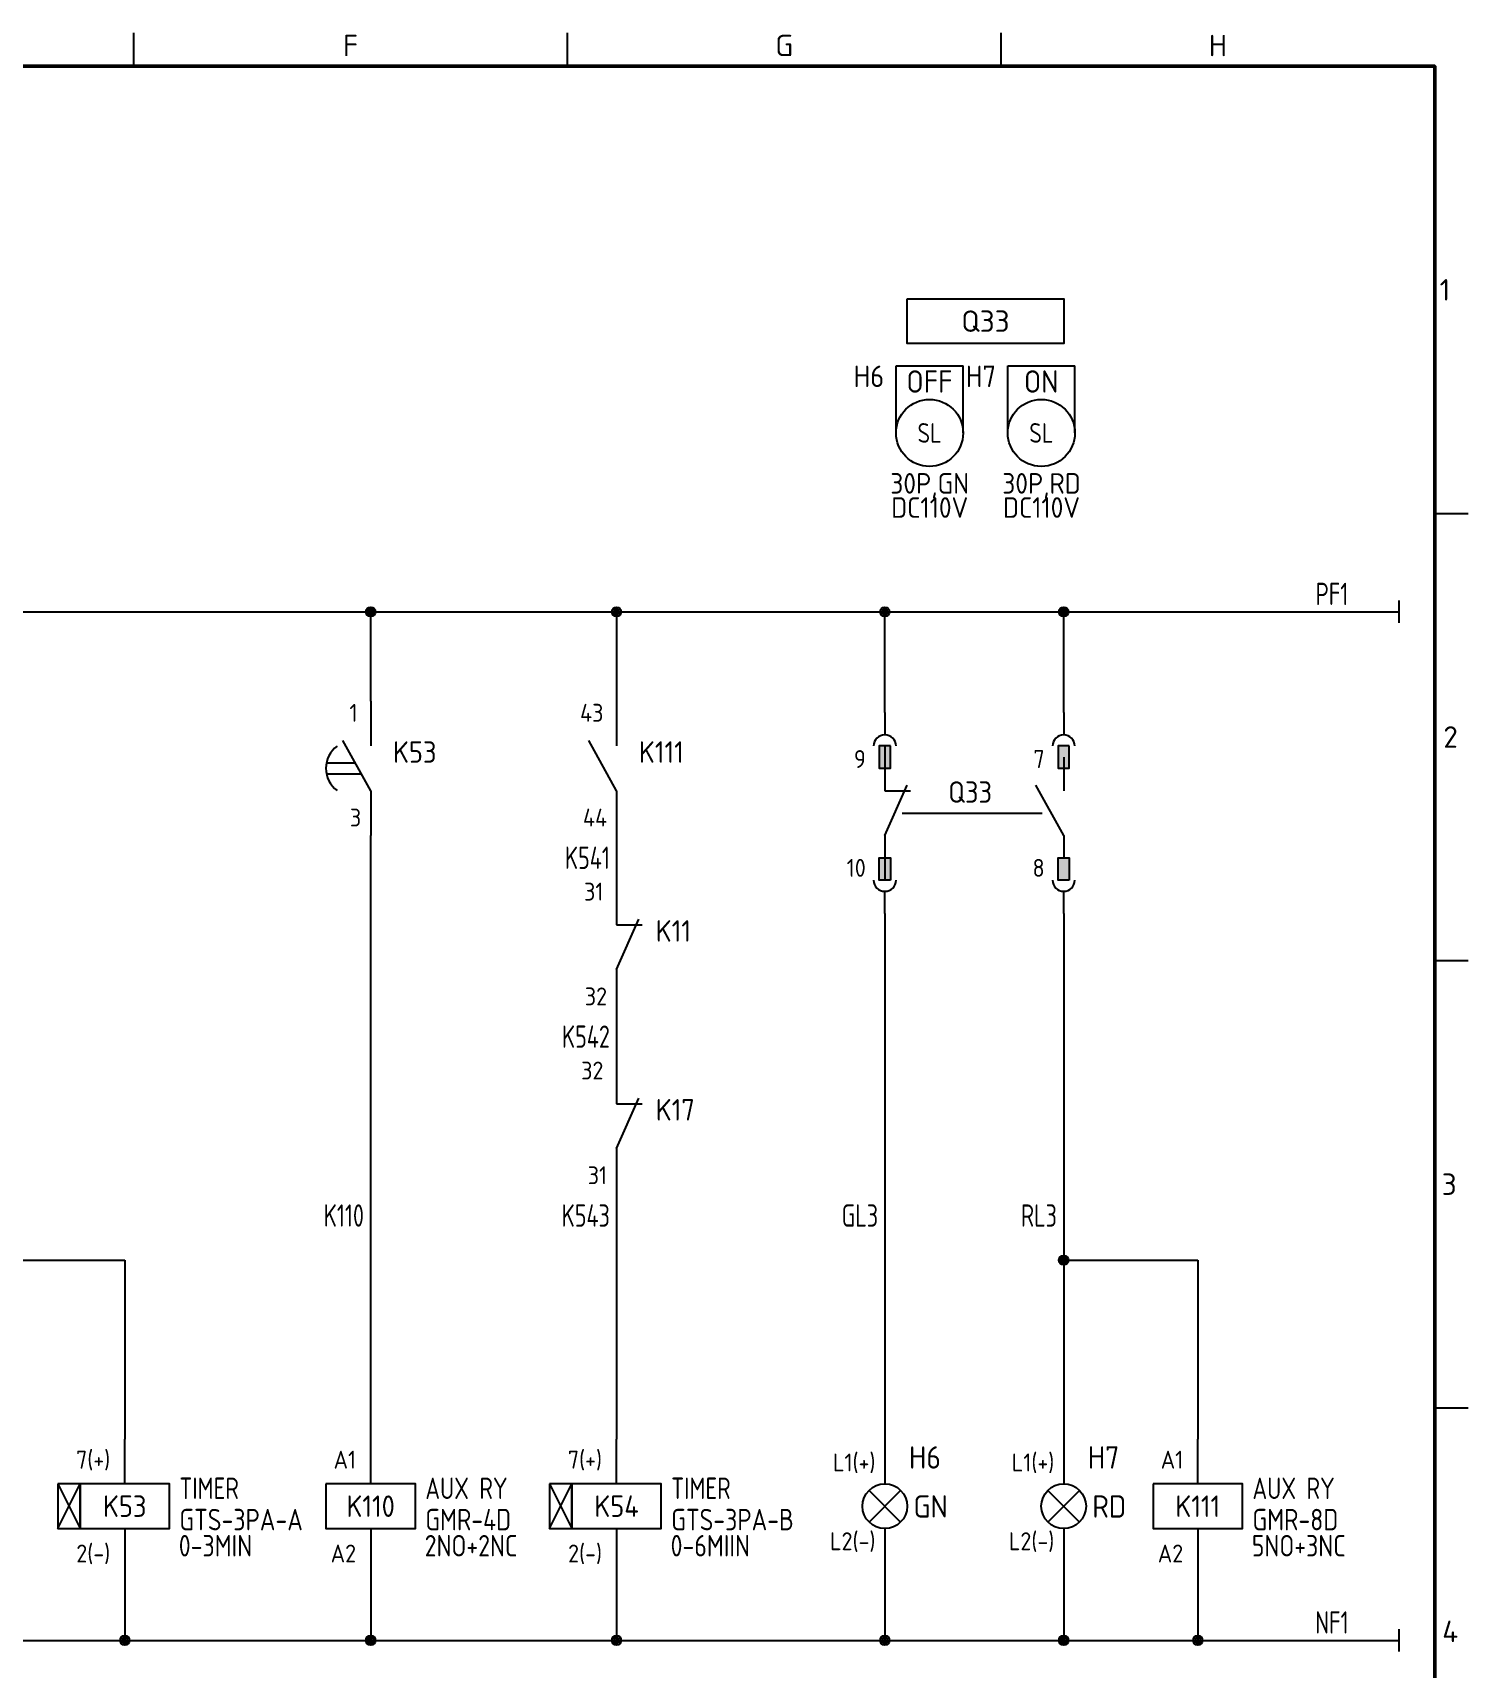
# Model space of a CAD drawing. Header units: millimetres. Extents: x 0 to 556, y 1 to 306.
# Drawn here: x 247.2 to 407.8, y 104.4 to 287.2 of the extents above; entities that cross this region are included whole.
import ezdxf
from ezdxf.enums import TextEntityAlignment as Align

# ---------------------------------------------------------------- set-up
doc = ezdxf.new("R2010")
doc.units = ezdxf.units.MM
for name, color, linetype in [('LINK', 7, 'Continuous'), ('MISC', 7, 'Continuous'), ('Sheet Line', 3, 'Continuous'), ('Sheet Text', 2, 'Continuous'), ('SYMS', 7, 'Continuous'), ('TAGS', 7, 'Continuous'), ('TERMS', 7, 'Continuous'), ('WIRE_YELLOW', 2, 'Continuous'), ('WIREFIXED', 7, 'Continuous')]:
    doc.layers.add(name, color=color, linetype=linetype)
doc.layers.add('Sheet Out Line', color=2, linetype='Continuous', lineweight=50)
doc.styles.add('WD', font='ISOCP2.shx')
doc.styles.add('WD_IEC', font='ISOCP2.shx', dxfattribs={"width": 1.1, "height": 2.4, "bigfont": 'whgtxt.shx'})
pattern_1 = [(45, (123.85557, 95.69532), (-0.1122532, 0.1122532), [])]

# ---------------------------------------------------------------- blocks, each defined once
blk = doc.blocks.new('LSSA3')
h = blk.add_hatch()
h.set_pattern_fill('ANSI31', color=256, scale=0.05, style=0)
h.set_pattern_definition(pattern_1)
h.paths.add_polyline_path([(345.99, 108.51), (346.14, 108.51)], flags=17)
edge = h.paths.add_edge_path(flags=17)
edge.add_line((345.83, 108.51), (345.99, 108.51))
edge.add_line((345.83, 108.51), (345.99, 108.51))
at = {"layer": 'Sheet Line'}
for p, q in [((258.5, 283.5), (258.5, 287.25)), ((307, 283.5), (307, 287.25)), ((355.5, 283.5), (355.5, 287.25)), ((404, 233.5), (407.75, 233.5)), ((404, 183.5), (407.75, 183.5)), ((404, 133.5), (407.75, 133.5))]:
    blk.add_line(p, q, dxfattribs=at)
at = {"layer": 'Sheet Out Line'}
blk.add_lwpolyline([(16, 6.5), (404, 6.5), (404, 283.5), (16, 283.5)], close=True, dxfattribs=at)
at = {"style": 'WD_IEC', "width": 1.1}
for tag, height, p in [('DESC4', 2.4, (57.5, 39.5)), ('CUSTOMERS31', 3.8, (219, 38)), ('TITLE1', 3.6, (333, 37.5)), ('CUSTOMERS21', 3.8, (219, 35.25)), ('DESC3', 2.4, (57.5, 33.5)), ('CUSTOMERS32', 3.8, (219, 32.5)), ('TITLE2', 3.6, (333, 32.5)), ('CUSTOMERS22', 3.8, (219, 29.75)), ('TITLE3', 3.6, (333, 27.5)), ('RN', 3.5, (398, 28.75)), ('DESC2', 2.4, (57.5, 27.5)), ('CUSTOMERS33', 3.8, (219, 27)), ('DESC1', 2.4, (57.5, 21.5)), ('WORKNO', 3.5, (365.5, 18.5)), ('FILE', 2.4, (314, 18.5)), ('DESC0', 2.4, (57.5, 15.5)), ('SHN', 2.4, (395, 12)), ('TSH', 2.4, (401, 9))]:
    blk.add_attdef(tag, text='', height=height, dxfattribs=at).set_placement(p, align=Align.MIDDLE_CENTER)
at = {"style": 'WD_IEC'}
for tag, p in [('DATE4', (96.5, 39.5)), ('DRWN4', (111.5, 39.5)), ('DSGN4', (126.5, 39.5)), ('CHKD4', (141.5, 39.5)), ('APPD4', (156.5, 39.5)), ('DATE3', (96.5, 33.5)), ('DRWN3', (111.5, 33.5)), ('DSGN3', (126.5, 33.5)), ('CHKD3', (141.5, 33.5)), ('APPD3', (156.5, 33.5)), ('DATE2', (96.5, 27.5)), ('DRWN2', (111.5, 27.5)), ('DSGN2', (126.5, 27.5)), ('CHKD2', (141.5, 27.5)), ('APPD2', (156.5, 27.5)), ('DATE1', (96.5, 21.5)), ('DRWN1', (111.5, 21.5)), ('DSGN1', (126.5, 21.5)), ('CHKD1', (141.5, 21.5)), ('APPD1', (156.5, 21.5)), ('DATE0', (96.5, 15.5)), ('DRWN0', (111.5, 15.5)), ('DSGN0', (126.5, 15.5)), ('CHKD0', (141.5, 15.5)), ('APPD0', (156.5, 15.5))]:
    blk.add_attdef(tag, text='', height=2.4, dxfattribs=at).set_placement(p, align=Align.MIDDLE_CENTER)
at = {"style": 'WD_IEC', "width": 1.1}
for tag, p in [('DWG1ST', (345, 10.5)), ('DWGNO', (373.49, 10.5))]:
    blk.add_attdef(tag, text='', height=3.5, dxfattribs=at).set_placement(p, align=Align.MIDDLE_LEFT)
at = {"style": 'WD_IEC', "width": 1.1, "flags": 9}
blk.add_attdef('WD_TB', (0, 0), '', height=2.4, dxfattribs=at)
at = {"layer": 'Sheet Text', "style": 'WD_IEC', "width": 1.1}
for s, p in [('F', (282.75, 284.62)), ('G', (331.25, 284.62)), ('H', (379.75, 284.62))]:
    blk.add_text(s, height=2.4, dxfattribs=at).set_placement(p, align=Align.CENTER)
for s, p in [('1', (405.73, 258.5)), ('2', (406.58, 208.5)), ('3', (406.45, 158.5)), ('4', (406.62, 108.5))]:
    blk.add_text(s, height=2.4, dxfattribs=at).set_placement(p, align=Align.MIDDLE_RIGHT)
blk = doc.blocks.new('WDDOT')
for radius in [0.529, 0.33, 0.164]:
    blk.add_circle((0, 0), radius)
blk = doc.blocks.new('VJ31_TIMER_COIL1')
for p, q in [((0, 2.5), (0, 7.5)), ((-7.5, -2.5), (-5, 2.5)), ((-7.5, 2.5), (-5, -2.5)), ((0, -2.5), (0, -7.5))]:
    blk.add_line(p, q)
for points in [[(-7.5, 2.5), (-7.5, -2.5), (-5, -2.5), (-5, 2.5)], [(-5, 2.5), (-5, -2.5), (5, -2.5), (5, 2.5)]]:
    blk.add_lwpolyline(points, close=True)
at = {"flags": 1}
for tag, p, height, style in [('X2TERM01', (0, 7.5), 0.08, 'WD'), ('X4LINK', (-7.5, 0), 0.32, 'WD_IEC'), ('INST', (1.91, -4.61), 1, 'WD'), ('LOC', (1.75, -5.81), 1, 'WD'), ('CAT', (1.81, -7.11), 1, 'WD'), ('X8TERM02', (0, -7.5), 0.08, 'WD'), ('MFG', (1.68, -9.67), 1, 'WD'), ('FAMILY', (1.87, -8.35), 1, 'WD'), ('ASSYCODE', (1.66, -10.93), 1, 'WD'), ('WDTAGALT', (1.66, -12.18), 1, 'WD')]:
    blk.add_attdef(tag, p, '', height=height, dxfattribs=dict(at, style=style))
at = {"style": 'WD_IEC'}
for tag, p in [('TERM01', (-1.63, 4.2)), ('TERM02', (-1.63, -6.29))]:
    blk.add_attdef(tag, text='', height=2, dxfattribs=at).set_placement(p, align=Align.RIGHT)
for tag, p, width in [('RATING12', (6.11, 0.8), 0.85), ('RATING11', (6.11, -2.7), 0.9), ('TEXT1', (6.04, -5.62), 0.9)]:
    blk.add_attdef(tag, p, '', height=2.4, dxfattribs=dict(at, width=width))
blk.add_attdef('TAG1', text='', height=2.4, dxfattribs=at).set_placement((0, 0), align=Align.MIDDLE_CENTER)
at = {"style": 'WD_IEC', "width": 0.9, "flags": 1}
blk.add_attdef('X1LINK', (5, 0), '', height=0.32, dxfattribs=at)
at = {"lineweight": 9, "style": 'WD_IEC'}
for tag, p in [('NO', (-5.5, -16.5)), ('NC', (-5.5, -20))]:
    blk.add_attdef(tag, text='', height=2.5, dxfattribs=at).set_placement(p, align=Align.TOP_RIGHT)
for tag, p in [('XREFNO', (-4, -16.5)), ('XREFNC', (-4, -20))]:
    blk.add_attdef(tag, text='', height=2.5, dxfattribs=at).set_placement(p, align=Align.TOP_LEFT)
blk = doc.blocks.new('VJ11_AUXRY_Q1')
for p, q in [((0, 2.5), (0, 7.5)), ((0, -2.5), (0, -7.5))]:
    blk.add_line(p, q)
blk.add_lwpolyline([(-5, 2.5), (-5, -2.5), (5, -2.5), (5, 2.5)], close=True)
at = {"style": 'WD_IEC', "flags": 1}
for tag, p, height in [('X2TERM01', (0, 7.5), 0.32), ('X4LINK', (-5, 0), 0.32), ('X1LINK', (5, 0), 0.32), ('INST', (2.17, -4.46), 1), ('LOC', (2.14, -5.76), 1), ('X8TERM02', (0, -7.5), 0.32), ('FAMILY', (2.27, -7.15), 1), ('CAT', (2.31, -9.98), 1), ('MFG', (2.34, -8.68), 1), ('ASSYCODE', (2.25, -11.11), 1), ('WDTAGALT', (2.25, -12.35), 1), ('PEER_PINLIST', (2.25, -13.65), 1)]:
    blk.add_attdef(tag, p, '', height=height, dxfattribs=at)
at = {"style": 'WD_IEC'}
for tag, p in [('TERM01', (-1.63, 4.2)), ('TERM02', (-1.63, -6.29))]:
    blk.add_attdef(tag, text='', height=2, dxfattribs=at).set_placement(p, align=Align.RIGHT)
for tag, p, width in [('RATING12', (6.11, 0.8), 0.85), ('RATING11', (6.11, -2.7), 0.9), ('RATING1', (6.04, -5.62), 0.9)]:
    blk.add_attdef(tag, p, '', height=2.4, dxfattribs=dict(at, width=width))
blk.add_attdef('TAG1', text='', height=2.4, dxfattribs=at).set_placement((0, 0), align=Align.MIDDLE_CENTER)
at = {"lineweight": 9, "style": 'WD_IEC'}
for tag, p in [('NO', (-5.5, -16.5)), ('NC', (-5.5, -20))]:
    blk.add_attdef(tag, text='', height=2.5, dxfattribs=at).set_placement(p, align=Align.TOP_RIGHT)
for tag, p in [('XREFNO', (-4, -16.5)), ('XREFNC', (-4, -20))]:
    blk.add_attdef(tag, text='', height=2.5, dxfattribs=at).set_placement(p, align=Align.TOP_LEFT)
blk = doc.blocks.new('VPA2_PBLGREEN')
for p, q in [((0, 7.5), (0, 2.5)), ((-1.77, -1.77), (1.77, 1.77)), ((1.77, -1.77), (-1.77, 1.77)), ((0, -2.5), (0, -7.5))]:
    blk.add_line(p, q)
blk.add_circle((0, 0), 2.5)
at = {"style": 'WD_IEC', "flags": 1}
for tag, p, height in [('INST', (1.67, 9.33), 1), ('LOC', (1.73, 8.15), 1), ('X2TERM01', (0, 7.5), 0.32), ('X4LINK', (-3, 0), 0.32), ('X1LINK', (3, 0), 0.32), ('FAMILY', (1, -5.91), 1), ('X8TERM02', (0, -7.5), 0.32)]:
    blk.add_attdef(tag, p, '', height=height, dxfattribs=at)
at = {"style": 'WD_IEC'}
for tag, p in [('TERM01', (-1.05, 3.89)), ('TERM02', (-1.05, -4.92))]:
    blk.add_attdef(tag, text='', height=2, dxfattribs=at).set_placement(p, align=Align.RIGHT)
for tag, p in [('TAG2', (2.7, 5.45)), ('COLOR', (3.2, -0.03))]:
    blk.add_attdef(tag, text='', height=2.5, dxfattribs=at).set_placement(p, align=Align.MIDDLE_LEFT)
at = {"style": 'WD_IEC', "flags": 1}
for tag, height, p in [('XREF', 2, (3.01, 2.8)), ('PIN_LIST', 1.6, (3.12, -3.72))]:
    blk.add_attdef(tag, text='', height=height, dxfattribs=at).set_placement(p, align=Align.MIDDLE_LEFT)
blk = doc.blocks.new('VPA2_PBLRED')
for p, q in [((0, 7.5), (0, 2.5)), ((-1.77, -1.77), (1.77, 1.77)), ((1.77, -1.77), (-1.77, 1.77)), ((0, -2.5), (0, -7.5))]:
    blk.add_line(p, q)
blk.add_circle((0, 0), 2.5)
at = {"style": 'WD_IEC', "flags": 1}
for tag, p, height in [('INST', (1.67, 9.33), 1), ('LOC', (1.73, 8.15), 1), ('X2TERM01', (0, 7.5), 0.32), ('X4LINK', (-3, 0), 0.32), ('X1LINK', (3, 0), 0.32), ('FAMILY', (1, -5.91), 1), ('X8TERM02', (0, -7.5), 0.32)]:
    blk.add_attdef(tag, p, '', height=height, dxfattribs=at)
at = {"style": 'WD_IEC'}
for tag, p in [('TERM01', (-1.05, 3.89)), ('TERM02', (-1.05, -4.92))]:
    blk.add_attdef(tag, text='', height=2, dxfattribs=at).set_placement(p, align=Align.RIGHT)
for tag, p in [('TAG2', (2.7, 5.45)), ('COLOR', (3.2, -0.03))]:
    blk.add_attdef(tag, text='', height=2.5, dxfattribs=at).set_placement(p, align=Align.MIDDLE_LEFT)
at = {"style": 'WD_IEC', "flags": 1}
for tag, height, p in [('XREF', 2, (3.01, 2.8)), ('PIN_LIST', 1.6, (3.12, -3.72))]:
    blk.add_attdef(tag, text='', height=height, dxfattribs=at).set_placement(p, align=Align.MIDDLE_LEFT)
blk = doc.blocks.new('VA122_AUXCONTACT')
for p, q in [((0, 11.25), (0, 8.75)), ((0, 7.5), (0, 2.5)), ((0, -2.5), (2.5, 3.12)), ((0, 2.5), (2.87, 2.5)), ((0, -2.5), (0, -7.5)), ((0, -11.25), (0, -8.75))]:
    blk.add_line(p, q)
for points in [[(0.62, 7.5), (-0.62, 7.5), (-0.62, 5), (0.62, 5)], [(0.62, -7.5), (-0.62, -7.5), (-0.62, -5), (0.62, -5)]]:
    blk.add_lwpolyline(points, close=True)
for centre, start, end in [((0, 7.5), 0, 180), ((0, -7.5), 180, 0)]:
    blk.add_arc(centre, 1.25, start, end)
for points in [[(0.62, 5), (0.62, 7.5), (-0.62, 5), (-0.62, 7.5)], [(0.62, -5), (0.62, -7.5), (-0.62, -5), (-0.62, -7.5)]]:
    blk.add_solid(points)
at = {"flags": 1}
for tag, p, height, style in [('X2TERM01', (0, 11.25), 0.08, 'WD'), ('X4LINK', (-0.55, 0), 0.32, 'WD_IEC'), ('X1LINK', (1.92, 0), 0.32, 'WD_IEC'), ('X8TERM02', (0, -11.25), 0.08, 'WD')]:
    blk.add_attdef(tag, p, '', height=height, dxfattribs=dict(at, style=style))
at = {"style": 'WD_IEC'}
for tag, p in [('TERM01', (-2.13, 5.04)), ('TERM02', (-2.13, -7.13))]:
    blk.add_attdef(tag, text='', height=2, dxfattribs=at).set_placement(p, align=Align.RIGHT)
for tag, p in [('TAG2', (3.23, 5.46)), ('TEXT1', (3.23, 1.42)), ('TEXT2', (3.23, -1.5))]:
    blk.add_attdef(tag, text='', height=2.4, dxfattribs=at).set_placement(p, align=Align.MIDDLE_LEFT)
at = {"style": 'WD_IEC', "flags": 1}
blk.add_attdef('XREF', text='', height=1.8, dxfattribs=at).set_placement((3.23, -3.96), align=Align.MIDDLE_LEFT)
for tag, p in [('INST', (-2.37, -9.97)), ('LOC', (-2.4, -11.27)), ('FAMILY', (-2.27, -12.66)), ('CONTACT', (-2.27, -14))]:
    blk.add_attdef(tag, text='', height=1, dxfattribs=at).set_placement(p, align=Align.RIGHT)
blk = doc.blocks.new('VA121_AUXCONTACT')
for p, q in [((0, 11.25), (0, 8.75)), ((0, 6.25), (0, 2.5)), ((0, -2.5), (-3.12, 3.12)), ((0, -2.5), (0, -5)), ((0, -11.25), (0, -8.75))]:
    blk.add_line(p, q)
for points in [[(0.62, 7.5), (-0.62, 7.5), (-0.62, 5), (0.62, 5)], [(0.62, -7.5), (-0.62, -7.5), (-0.62, -5), (0.62, -5)]]:
    blk.add_lwpolyline(points, close=True)
for centre, start, end in [((0, 7.5), 0, 180), ((0, -7.5), 180, 0)]:
    blk.add_arc(centre, 1.25, start, end)
for points in [[(0.62, 5), (0.62, 7.5), (-0.62, 5), (-0.62, 7.5)], [(0.62, -5), (0.62, -7.5), (-0.62, -5), (-0.62, -7.5)]]:
    blk.add_solid(points)
at = {"flags": 1}
for tag, p, height, style in [('X2TERM01', (0, 11.25), 0.08, 'WD'), ('X4LINK', (-2.42, 0), 0.32, 'WD_IEC'), ('X1LINK', (0, 0), 0.32, 'WD_IEC'), ('X8TERM02', (0, -11.25), 0.08, 'WD')]:
    blk.add_attdef(tag, p, '', height=height, dxfattribs=dict(at, style=style))
at = {"style": 'WD_IEC'}
for tag, p in [('TERM01', (-2.13, 5.04)), ('TERM02', (-2.13, -7.13))]:
    blk.add_attdef(tag, text='', height=2, dxfattribs=at).set_placement(p, align=Align.RIGHT)
for tag, p in [('TAG2', (2.69, 5.46)), ('TEXT1', (2.69, 1.42)), ('TEXT2', (2.69, -1.5))]:
    blk.add_attdef(tag, text='', height=2.4, dxfattribs=at).set_placement(p, align=Align.MIDDLE_LEFT)
at = {"style": 'WD_IEC', "flags": 1}
blk.add_attdef('XREF', text='', height=1.8, dxfattribs=at).set_placement((2.69, -3.96), align=Align.MIDDLE_LEFT)
for tag, p in [('INST', (-2.37, -9.97)), ('LOC', (-2.4, -11.27)), ('FAMILY', (-2.27, -12.66)), ('CONTACT', (-2.27, -14))]:
    blk.add_attdef(tag, text='', height=1, dxfattribs=at).set_placement(p, align=Align.RIGHT)
blk = doc.blocks.new('WD_WNV')
at = {"linetype": 'Continuous', "style": 'WD_IEC', "width": 0.8}
blk.add_attdef('WIRENO', text='', height=2.5, rotation=90, dxfattribs=at).set_placement((-0.75, 0), align=Align.CENTER)
at = {"style": 'WD_IEC', "flags": 1}
for tag, p in [('W08USER', (-1, 0.375)), ('W04USER', (-1, 0.875)), ('W05USER', (-1, 0.75)), ('W09USER', (-1, 0.25)), ('W03USER', (-1, 1)), ('W06USER', (-1, 0.625)), ('W07USER', (-1, 0.5)), ('W02USER', (-1, 1.125)), ('W01USER', (-1, 1.25)), ('W10USER', (-1, 0.125))]:
    blk.add_attdef(tag, text='', height=0.08, dxfattribs=at).set_placement(p, align=Align.CENTER)
blk = doc.blocks.new('VB421_AUXCONTACT1')
for p, q in [((0, 7.5), (0, 2.5)), ((0, -2.5), (-3.12, 3.12)), ((0, -2.5), (0, -7.5))]:
    blk.add_line(p, q)
at = {"style": 'WD_IEC', "flags": 1}
for tag, p, height in [('X2TERM01', (0, 7.5), 0.34), ('X4LINK', (-2.75, 0), 0.32), ('X1LINK', (0, 0), 0.34), ('X8TERM02', (0, -7.5), 0.34)]:
    blk.add_attdef(tag, p, '', height=height, dxfattribs=at)
at = {"linetype": 'Continuous', "style": 'WD_IEC'}
for tag, p in [('TERM01', (-1.47, 5.21)), ('TERM02', (-1.06, -6.5))]:
    blk.add_attdef(tag, text='', height=2, dxfattribs=at).set_placement(p, align=Align.RIGHT)
at = {"style": 'WD_IEC'}
for tag, p in [('TAG2', (2.5, 0.62)), ('TEXT1', (2.5, -2.89)), ('TEXT2', (2.5, -6.09))]:
    blk.add_attdef(tag, p, '', height=2.4, dxfattribs=at)
for tag, p in [('INST', (-2.43, -9.12)), ('LOC', (-2.58, -10.73))]:
    blk.add_attdef(tag, text='', height=1, dxfattribs=at).set_placement(p, align=Align.RIGHT)
at = {"style": 'WD_IEC', "flags": 1}
for tag, p in [('FAMILY', (-2.53, -13.64)), ('XREF', (-2.58, -12.19)), ('CONTACT', (-2.6, -15.24))]:
    blk.add_attdef(tag, text='', height=1, dxfattribs=at).set_placement(p, align=Align.RIGHT)
blk = doc.blocks.new('VB422_AUXCONTACT1')
for p, q in [((0, 7.5), (0, 2.5)), ((0, -2.5), (2.5, 3.12)), ((0, 2.5), (2.87, 2.5)), ((0, -2.5), (0, -7.5))]:
    blk.add_line(p, q)
at = {"style": 'WD_IEC', "flags": 1}
for tag, p, height in [('X2TERM01', (0, 7.5), 0.34), ('X4LINK', (-0.55, 0), 0.32), ('X1LINK', (1.92, 0), 0.32), ('X8TERM02', (0, -7.5), 0.34)]:
    blk.add_attdef(tag, p, '', height=height, dxfattribs=at)
at = {"linetype": 'Continuous', "style": 'WD_IEC'}
for tag, p in [('TERM01', (-1.47, 5.21)), ('TERM02', (-1.06, -6.5))]:
    blk.add_attdef(tag, text='', height=2, dxfattribs=at).set_placement(p, align=Align.RIGHT)
at = {"style": 'WD_IEC'}
for tag, p in [('TAG2', (4.38, 0.62)), ('TEXT1', (4.38, -2.89)), ('TEXT2', (4.38, -6.09))]:
    blk.add_attdef(tag, p, '', height=2.4, dxfattribs=at)
for tag, p in [('INST', (-2.43, -9.12)), ('LOC', (-2.58, -10.73))]:
    blk.add_attdef(tag, text='', height=1, dxfattribs=at).set_placement(p, align=Align.RIGHT)
at = {"style": 'WD_IEC', "flags": 1}
for tag, p in [('FAMILY', (-2.53, -13.64)), ('XREF', (-2.58, -12.19)), ('CONTACT', (-2.6, -15.24))]:
    blk.add_attdef(tag, text='', height=1, dxfattribs=at).set_placement(p, align=Align.RIGHT)
blk = doc.blocks.new('VJ321_TIMER1')
for p, q in [((0, 7.5), (0, 2.5)), ((0, -2.5), (-3.12, 3.12)), ((-4.94, 0.62), (-1.74, 0.62)), ((-4.94, -0.62), (-1.04, -0.62)), ((0, -2.5), (0, -7.5))]:
    blk.add_line(p, q)
blk.add_arc((-1.88, 0), 3.12, 126.8699, 233.1301)
at = {"style": 'WD_IEC', "flags": 1}
for tag, p in [('X2TERM01', (0, 7.5)), ('X4LINK', (-5.75, 0)), ('X1LINK', (-0.5, 0)), ('X8TERM02', (0, -7.5))]:
    blk.add_attdef(tag, p, '', height=0.32, dxfattribs=at)
at = {"linetype": 'Continuous', "style": 'WD_IEC'}
for tag, p in [('TERM01', (-1.47, 5.21)), ('TERM02', (-1.06, -6.5))]:
    blk.add_attdef(tag, text='', height=2, dxfattribs=at).set_placement(p, align=Align.RIGHT)
at = {"style": 'WD', "flags": 1}
for tag, p in [('INST', (-7.16, 1.33)), ('LOC', (-7.26, -0.03)), ('FAMILY', (-7.22, -2.55)), ('XREF', (-7.24, -1.29)), ('CONTACT', (-7.29, -3.89))]:
    blk.add_attdef(tag, text='', height=1, dxfattribs=at).set_placement(p, align=Align.RIGHT)
at = {"style": 'WD_IEC'}
for tag, p in [('TAG2', (2.5, 0.62)), ('TEXT1', (2.5, -2.89)), ('TEXT2', (2.5, -6.09))]:
    blk.add_attdef(tag, p, '', height=2.4, dxfattribs=at)
blk = doc.blocks.new('VLA1_SL1')
for p, q in [((-3.75, 7.5), (3.75, 7.5)), ((-3.75, 0), (-3.75, 7.5)), ((3.75, 0), (3.75, 7.5))]:
    blk.add_line(p, q)
blk.add_circle((0, 0), 3.75)
at = {"style": 'WD'}
blk.add_attdef('TAG1', text='', height=2.4, dxfattribs=at).set_placement((-5.07, 4.41), align=Align.BOTTOM_RIGHT)
at = {"style": 'WD_IEC'}
blk.add_attdef('TEXT', text='', height=2.5, dxfattribs=at).set_placement((-0.01, 5.75), align=Align.MIDDLE_CENTER)
at = {"style": 'WD_IEC', "flags": 1}
for tag, p in [('INST', (5.84, 4.59)), ('LOC', (5.9, 3.42)), ('ASSYCODE', (5.8, 1.95)), ('FAMILY', (5.8, 0.45)), ('MFG', (5.8, -1.05)), ('CAT', (5.8, -2.53))]:
    blk.add_attdef(tag, p, '', height=1, dxfattribs=at)
at = {"style": 'WD_IEC', "width": 0.9}
blk.add_attdef('RATING12', text='', height=2.2, dxfattribs=at).set_placement((0, 0), align=Align.MIDDLE_CENTER)
at = {"style": 'WD_IEC'}
for tag, p in [('RATING1', (0.02, -4.49)), ('RATING2', (0.02, -7.19))]:
    blk.add_attdef(tag, text='', height=2.3, dxfattribs=at).set_placement(p, align=Align.TOP_CENTER)
blk = doc.blocks.new('WD_WNH')
at = {"linetype": 'Continuous', "style": 'WD_IEC', "width": 0.8}
blk.add_attdef('WIRENO', text='', height=2.5, dxfattribs=at).set_placement((0, 0.75), align=Align.CENTER)
at = {"style": 'WD_IEC', "flags": 1}
for tag, p in [('W08USER', (0, 0.375)), ('W04USER', (0, 0.875)), ('W05USER', (0, 0.75)), ('W09USER', (0, 0.25)), ('W03USER', (0, 1)), ('W06USER', (0, 0.625)), ('W07USER', (0, 0.5)), ('W02USER', (0, 1.125)), ('W01USER', (0, 1.25)), ('W10USER', (0, 0.125))]:
    blk.add_attdef(tag, text='', height=0.08, dxfattribs=at).set_placement(p, align=Align.CENTER)

msp = doc.modelspace()

# ---------------------------------------------------------------- hatches: boundary and pattern name
h = msp.add_hatch()
h.set_pattern_fill('ANSI31', color=256, scale=0.05, style=0)
h.set_pattern_definition(pattern_1)
h.paths.add_polyline_path([(345.99, 108.51), (346.14, 108.51)], flags=17)
edge = h.paths.add_edge_path(flags=17)
edge.add_line((345.83, 108.51), (345.99, 108.51))
edge.add_line((345.83, 108.51), (345.99, 108.51))

# ---------------------------------------------------------------- linework, layer by layer
at = {"linetype": 'Continuous'}
msp.add_lwpolyline([(345, 257.5), (362.5, 257.5), (362.5, 252.5), (345, 252.5)], close=True, dxfattribs=at)
at = {"layer": 'LINK', "color": 2}
msp.add_lwpolyline([(344.42, 200), (360.08, 200)], dxfattribs=at)
at = {"layer": 'WIRE_YELLOW', "linetype": 'Continuous'}
for p, q in [((400, 223.75), (400, 221.25)), ((30, 222.5), (400, 222.5)), ((285, 212.5), (285, 222.5)), ((312.5, 222.5), (312.5, 212.5)), ((342.5, 211.25), (342.5, 222.5)), ((362.5, 211.25), (362.5, 222.5)), ((285, 130), (285, 197.5)), ((312.5, 197.5), (312.5, 192.5)), ((342.5, 188.75), (342.5, 130)), ((362.5, 188.75), (362.5, 130)), ((312.5, 177.5), (312.5, 172.5)), ((312.5, 157.5), (312.5, 130)), ((230, 150), (257.5, 150)), ((257.5, 150), (257.5, 130)), ((362.5, 150), (377.5, 150)), ((377.5, 150), (377.5, 130)), ((257.5, 115), (257.5, 107.5)), ((285, 115), (285, 107.5)), ((312.5, 115), (312.5, 107.5)), ((342.5, 115), (342.5, 107.5)), ((362.5, 115), (362.5, 107.5)), ((377.5, 115), (377.5, 107.5)), ((400, 108.75), (400, 106.25)), ((30, 107.5), (400, 107.5))]:
    msp.add_line(p, q, dxfattribs=at)

# ---------------------------------------------------------------- block references
at = {"linetype": 'Continuous'}
msp.add_blockref('LSSA3', (0, 0), dxfattribs=at)
at = {"layer": 'SYMS', "linetype": 'Continuous'}
ref = msp.add_blockref('VLA1_SL1', (347.5, 242.5), dxfattribs=at)
ref.add_attrib('TEXT', 'OFF', dxfattribs={"layer": 'MISC', "height": 2.5, "style": 'WD_IEC'}).set_placement((347.49, 248.25), align=Align.MIDDLE_CENTER)
ref.add_attrib('TAG1', 'H6', dxfattribs={"layer": 'TAGS', "height": 2.4, "style": 'WD'}).set_placement((342.43, 246.91), align=Align.BOTTOM_RIGHT)
ref.add_attrib('RATING2', 'DC110V', dxfattribs={"layer": 'MISC', "height": 2.3, "style": 'WD_IEC'}).set_placement((347.52, 235.31), align=Align.TOP_CENTER)
ref.add_attrib('RATING1', '30P,GN', dxfattribs={"layer": 'MISC', "height": 2.3, "style": 'WD_IEC'}).set_placement((347.52, 238.01), align=Align.TOP_CENTER)
ref.add_attrib('RATING12', 'SL', dxfattribs={"layer": 'MISC', "height": 2.2, "style": 'WD_IEC', "width": 0.9}).set_placement((347.5, 242.5), align=Align.MIDDLE_CENTER)
ref = msp.add_blockref('VLA1_SL1', (360, 242.5), dxfattribs=at)
ref.add_attrib('TEXT', 'ON', dxfattribs={"layer": 'MISC', "height": 2.5, "style": 'WD_IEC'}).set_placement((359.99, 248.25), align=Align.MIDDLE_CENTER)
ref.add_attrib('TAG1', 'H7', dxfattribs={"layer": 'TAGS', "height": 2.4, "style": 'WD'}).set_placement((354.93, 246.91), align=Align.BOTTOM_RIGHT)
ref.add_attrib('RATING2', 'DC110V', dxfattribs={"layer": 'MISC', "height": 2.3, "style": 'WD_IEC'}).set_placement((360.02, 235.31), align=Align.TOP_CENTER)
ref.add_attrib('RATING1', '30P,RD', dxfattribs={"layer": 'MISC', "height": 2.3, "style": 'WD_IEC'}).set_placement((360.02, 238.01), align=Align.TOP_CENTER)
ref.add_attrib('RATING12', 'SL', dxfattribs={"layer": 'MISC', "height": 2.2, "style": 'WD_IEC', "width": 0.9}).set_placement((360, 242.5), align=Align.MIDDLE_CENTER)
for p in [(285, 222.5), (312.5, 222.5), (342.5, 222.5), (362.5, 222.5), (362.5, 150), (257.5, 107.5), (285, 107.5), (312.5, 107.5), (342.5, 107.5), (362.5, 107.5), (377.5, 107.5)]:
    msp.add_blockref('WDDOT', p, dxfattribs=at)
ref = msp.add_blockref('VJ321_TIMER1', (285, 205), dxfattribs=at)
ref.add_attrib('TERM02', '3', dxfattribs={"layer": 'TERMS', "linetype": 'Continuous', "height": 2, "style": 'WD_IEC'}).set_placement((283.94, 198.5), align=Align.RIGHT)
ref.add_attrib('TERM01', '1', dxfattribs={"layer": 'TERMS', "linetype": 'Continuous', "height": 2, "style": 'WD_IEC'}).set_placement((283.53, 210.21), align=Align.RIGHT)
ref.add_attrib('TAG2', 'K53', (287.5, 205.62), dxfattribs={"layer": 'TAGS', "height": 2.4, "style": 'WD_IEC'})
ref = msp.add_blockref('VB421_AUXCONTACT1', (312.5, 205), dxfattribs=at)
ref.add_attrib('TERM02', '44', dxfattribs={"layer": 'TERMS', "linetype": 'Continuous', "height": 2, "style": 'WD_IEC'}).set_placement((311.44, 198.5), align=Align.RIGHT)
ref.add_attrib('TERM01', '43', dxfattribs={"layer": 'TERMS', "linetype": 'Continuous', "height": 2, "style": 'WD_IEC'}).set_placement((311.03, 210.21), align=Align.RIGHT)
ref.add_attrib('TAG2', 'K111', (315, 205.62), dxfattribs={"layer": 'TAGS', "height": 2.4, "style": 'WD_IEC'})
ref = msp.add_blockref('VA122_AUXCONTACT', (342.5, 200), dxfattribs=at)
ref.add_attrib('TERM02', '10', dxfattribs={"layer": 'TERMS', "height": 2, "style": 'WD_IEC'}).set_placement((340.37, 192.87), align=Align.RIGHT)
ref.add_attrib('TERM01', '9', dxfattribs={"layer": 'TERMS', "height": 2, "style": 'WD_IEC'}).set_placement((340.37, 205.04), align=Align.RIGHT)
ref.add_attrib('TAG2', 'Q33', dxfattribs={"layer": 'TAGS', "height": 2.4, "style": 'WD_IEC'}).set_placement((349.58, 202.35), align=Align.MIDDLE_LEFT)
ref = msp.add_blockref('VA121_AUXCONTACT', (362.5, 200), dxfattribs=at)
ref.add_attrib('TERM02', '8', dxfattribs={"layer": 'TERMS', "height": 2, "style": 'WD_IEC'}).set_placement((360.37, 192.87), align=Align.RIGHT)
ref.add_attrib('TERM01', '7', dxfattribs={"layer": 'TERMS', "height": 2, "style": 'WD_IEC'}).set_placement((360.37, 205.04), align=Align.RIGHT)
ref = msp.add_blockref('VB422_AUXCONTACT1', (312.5, 185), dxfattribs=at)
ref.add_attrib('TERM02', '32', dxfattribs={"layer": 'TERMS', "linetype": 'Continuous', "height": 2, "style": 'WD_IEC'}).set_placement((311.44, 178.5), align=Align.RIGHT)
ref.add_attrib('TERM01', '31', dxfattribs={"layer": 'TERMS', "linetype": 'Continuous', "height": 2, "style": 'WD_IEC'}).set_placement((311.03, 190.21), align=Align.RIGHT)
ref.add_attrib('TAG2', 'K11', (316.88, 185.62), dxfattribs={"layer": 'TAGS', "height": 2.4, "style": 'WD_IEC'})
ref = msp.add_blockref('VB422_AUXCONTACT1', (312.5, 165), dxfattribs=at)
ref.add_attrib('TERM02', '31', dxfattribs={"layer": 'TERMS', "linetype": 'Continuous', "height": 2, "style": 'WD_IEC'}).set_placement((311.44, 158.5), align=Align.RIGHT)
ref.add_attrib('TERM01', '32', dxfattribs={"layer": 'TERMS', "linetype": 'Continuous', "height": 2, "style": 'WD_IEC'}).set_placement((311.03, 170.21), align=Align.RIGHT)
ref.add_attrib('TAG2', 'K17', (316.88, 165.62), dxfattribs={"layer": 'TAGS', "height": 2.4, "style": 'WD_IEC'})
ref = msp.add_blockref('VJ31_TIMER_COIL1', (257.5, 122.5), dxfattribs=at)
ref.add_attrib('TERM02', '2(-)', dxfattribs={"layer": 'TERMS', "height": 2, "style": 'WD_IEC'}).set_placement((255.87, 116.21), align=Align.RIGHT)
ref.add_attrib('TERM01', '7(+)', dxfattribs={"layer": 'TERMS', "height": 2, "style": 'WD_IEC'}).set_placement((255.87, 126.7), align=Align.RIGHT)
ref.add_attrib('TEXT1', '0-3MIN', (263.54, 116.88), dxfattribs={"layer": 'MISC', "height": 2.4, "style": 'WD_IEC', "width": 0.9})
ref.add_attrib('RATING11', 'GTS-3PA-A', (263.61, 119.8), dxfattribs={"layer": 'MISC', "height": 2.4, "style": 'WD_IEC', "width": 0.9})
ref.add_attrib('RATING12', 'TIMER', (263.61, 123.3), dxfattribs={"layer": 'MISC', "height": 2.4, "style": 'WD_IEC', "width": 0.85})
ref.add_attrib('TAG1', 'K53', dxfattribs={"layer": 'TAGS', "height": 2.4, "style": 'WD_IEC'}).set_placement((257.5, 122.5), align=Align.MIDDLE_CENTER)
ref = msp.add_blockref('VJ11_AUXRY_Q1', (285, 122.5), dxfattribs=at)
ref.add_attrib('RATING1', '2NO+2NC', (291.04, 116.88), dxfattribs={"layer": 'MISC', "height": 2.4, "style": 'WD_IEC', "width": 0.9})
ref.add_attrib('RATING11', 'GMR-4D', (291.11, 119.8), dxfattribs={"layer": 'MISC', "height": 2.4, "style": 'WD_IEC', "width": 0.9})
ref.add_attrib('RATING12', 'AUX RY', (291.11, 123.3), dxfattribs={"layer": 'MISC', "height": 2.4, "style": 'WD_IEC', "width": 0.85})
ref.add_attrib('TAG1', 'K110', dxfattribs={"layer": 'TAGS', "height": 2.4, "style": 'WD_IEC'}).set_placement((285, 122.5), align=Align.MIDDLE_CENTER)
ref.add_attrib('TERM02', 'A2', dxfattribs={"layer": 'TERMS', "height": 2, "style": 'WD_IEC'}).set_placement((283.37, 116.21), align=Align.RIGHT)
ref.add_attrib('TERM01', 'A1', dxfattribs={"layer": 'TERMS', "height": 2, "style": 'WD_IEC'}).set_placement((283.37, 126.7), align=Align.RIGHT)
ref = msp.add_blockref('VJ31_TIMER_COIL1', (312.5, 122.5), dxfattribs=at)
ref.add_attrib('TERM02', '2(-)', dxfattribs={"layer": 'TERMS', "height": 2, "style": 'WD_IEC'}).set_placement((310.87, 116.21), align=Align.RIGHT)
ref.add_attrib('TERM01', '7(+)', dxfattribs={"layer": 'TERMS', "height": 2, "style": 'WD_IEC'}).set_placement((310.87, 126.7), align=Align.RIGHT)
ref.add_attrib('TEXT1', '0-6MIIN', (318.54, 116.88), dxfattribs={"layer": 'MISC', "height": 2.4, "style": 'WD_IEC', "width": 0.9})
ref.add_attrib('RATING11', 'GTS-3PA-B', (318.61, 119.8), dxfattribs={"layer": 'MISC', "height": 2.4, "style": 'WD_IEC', "width": 0.9})
ref.add_attrib('RATING12', 'TIMER', (318.61, 123.3), dxfattribs={"layer": 'MISC', "height": 2.4, "style": 'WD_IEC', "width": 0.85})
ref.add_attrib('TAG1', 'K54', dxfattribs={"layer": 'TAGS', "height": 2.4, "style": 'WD_IEC'}).set_placement((312.5, 122.5), align=Align.MIDDLE_CENTER)
ref = msp.add_blockref('VPA2_PBLGREEN', (342.5, 122.5), dxfattribs=at)
ref.add_attrib('TERM02', 'L2(-)', dxfattribs={"layer": 'TERMS', "height": 2, "style": 'WD_IEC'}).set_placement((341.45, 117.58), align=Align.RIGHT)
ref.add_attrib('TERM01', 'L1(+)', dxfattribs={"layer": 'TERMS', "height": 2, "style": 'WD_IEC'}).set_placement((341.45, 126.39), align=Align.RIGHT)
ref.add_attrib('COLOR', 'GN', dxfattribs={"layer": 'MISC', "height": 2.5, "style": 'WD_IEC'}).set_placement((345.7, 122.47), align=Align.MIDDLE_LEFT)
ref.add_attrib('TAG2', 'H6', dxfattribs={"layer": 'TAGS', "height": 2.5, "style": 'WD_IEC'}).set_placement((345.2, 127.95), align=Align.MIDDLE_LEFT)
ref = msp.add_blockref('VPA2_PBLRED', (362.5, 122.5), dxfattribs=at)
ref.add_attrib('TERM02', 'L2(-)', dxfattribs={"layer": 'TERMS', "height": 2, "style": 'WD_IEC'}).set_placement((361.45, 117.58), align=Align.RIGHT)
ref.add_attrib('TERM01', 'L1(+)', dxfattribs={"layer": 'TERMS', "height": 2, "style": 'WD_IEC'}).set_placement((361.45, 126.39), align=Align.RIGHT)
ref.add_attrib('COLOR', 'RD', dxfattribs={"layer": 'MISC', "height": 2.5, "style": 'WD_IEC'}).set_placement((365.7, 122.47), align=Align.MIDDLE_LEFT)
ref.add_attrib('TAG2', 'H7', dxfattribs={"layer": 'TAGS', "height": 2.5, "style": 'WD_IEC'}).set_placement((365.2, 127.95), align=Align.MIDDLE_LEFT)
ref = msp.add_blockref('VJ11_AUXRY_Q1', (377.5, 122.5), dxfattribs=at)
ref.add_attrib('RATING1', '5NO+3NC', (383.54, 116.88), dxfattribs={"layer": 'MISC', "height": 2.4, "style": 'WD_IEC', "width": 0.9})
ref.add_attrib('RATING11', 'GMR-8D', (383.61, 119.8), dxfattribs={"layer": 'MISC', "height": 2.4, "style": 'WD_IEC', "width": 0.9})
ref.add_attrib('RATING12', 'AUX RY', (383.61, 123.3), dxfattribs={"layer": 'MISC', "height": 2.4, "style": 'WD_IEC', "width": 0.85})
ref.add_attrib('TAG1', 'K111', dxfattribs={"layer": 'TAGS', "height": 2.4, "style": 'WD_IEC'}).set_placement((377.5, 122.5), align=Align.MIDDLE_CENTER)
ref.add_attrib('TERM02', 'A2', dxfattribs={"layer": 'TERMS', "height": 2, "style": 'WD_IEC'}).set_placement((375.87, 116.21), align=Align.RIGHT)
ref.add_attrib('TERM01', 'A1', dxfattribs={"layer": 'TERMS', "height": 2, "style": 'WD_IEC'}).set_placement((375.87, 126.7), align=Align.RIGHT)
at = {"layer": 'WIREFIXED', "linetype": 'Continuous'}
ref = msp.add_blockref('WD_WNH', (392.5, 222.5), dxfattribs=at)
ref.add_attrib('WIRENOF', 'PF1', dxfattribs={"linetype": 'Continuous', "height": 2.5, "style": 'WD_IEC', "width": 0.8}).set_placement((392.5, 223.25), align=Align.CENTER)
ref = msp.add_blockref('WD_WNV', (312.5, 195), dxfattribs=at)
ref.add_attrib('WIRENOF', 'K541', dxfattribs={"linetype": 'Continuous', "height": 2.5, "style": 'WD_IEC', "width": 0.8}).set_placement((311.75, 195), align=Align.MIDDLE_RIGHT)
ref = msp.add_blockref('WD_WNV', (312.5, 175), dxfattribs=at)
ref.add_attrib('WIRENOF', 'K542', dxfattribs={"linetype": 'Continuous', "height": 2.5, "style": 'WD_IEC', "width": 0.8}).set_placement((311.75, 175), align=Align.MIDDLE_RIGHT)
ref = msp.add_blockref('WD_WNV', (285, 155), dxfattribs=at)
ref.add_attrib('WIRENOF', 'K110', dxfattribs={"linetype": 'Continuous', "height": 2.5, "style": 'WD_IEC', "width": 0.8}).set_placement((284.25, 155), align=Align.MIDDLE_RIGHT)
ref = msp.add_blockref('WD_WNV', (312.5, 155), dxfattribs=at)
ref.add_attrib('WIRENOF', 'K543', dxfattribs={"linetype": 'Continuous', "height": 2.5, "style": 'WD_IEC', "width": 0.8}).set_placement((311.75, 155), align=Align.MIDDLE_RIGHT)
ref = msp.add_blockref('WD_WNV', (342.5, 155), dxfattribs=at)
ref.add_attrib('WIRENOF', 'GL3', dxfattribs={"linetype": 'Continuous', "height": 2.5, "style": 'WD_IEC', "width": 0.8}).set_placement((341.75, 155), align=Align.MIDDLE_RIGHT)
ref = msp.add_blockref('WD_WNV', (362.5, 155), dxfattribs=at)
ref.add_attrib('WIRENOF', 'RL3', dxfattribs={"linetype": 'Continuous', "height": 2.5, "style": 'WD_IEC', "width": 0.8}).set_placement((361.75, 155), align=Align.MIDDLE_RIGHT)
ref = msp.add_blockref('WD_WNH', (392.5, 107.5), dxfattribs=at)
ref.add_attrib('WIRENOF', 'NF1', dxfattribs={"linetype": 'Continuous', "height": 2.5, "style": 'WD_IEC', "width": 0.8}).set_placement((392.5, 108.25), align=Align.CENTER)

# ---------------------------------------------------------------- texts
at = {"linetype": 'Continuous', "insert": (353.75, 255), "char_height": 2.4, "width": 5, "attachment_point": 5, "style": 'WD_IEC'}
msp.add_mtext('Q33', dxfattribs=at)

doc.saveas('drawing.dxf')
